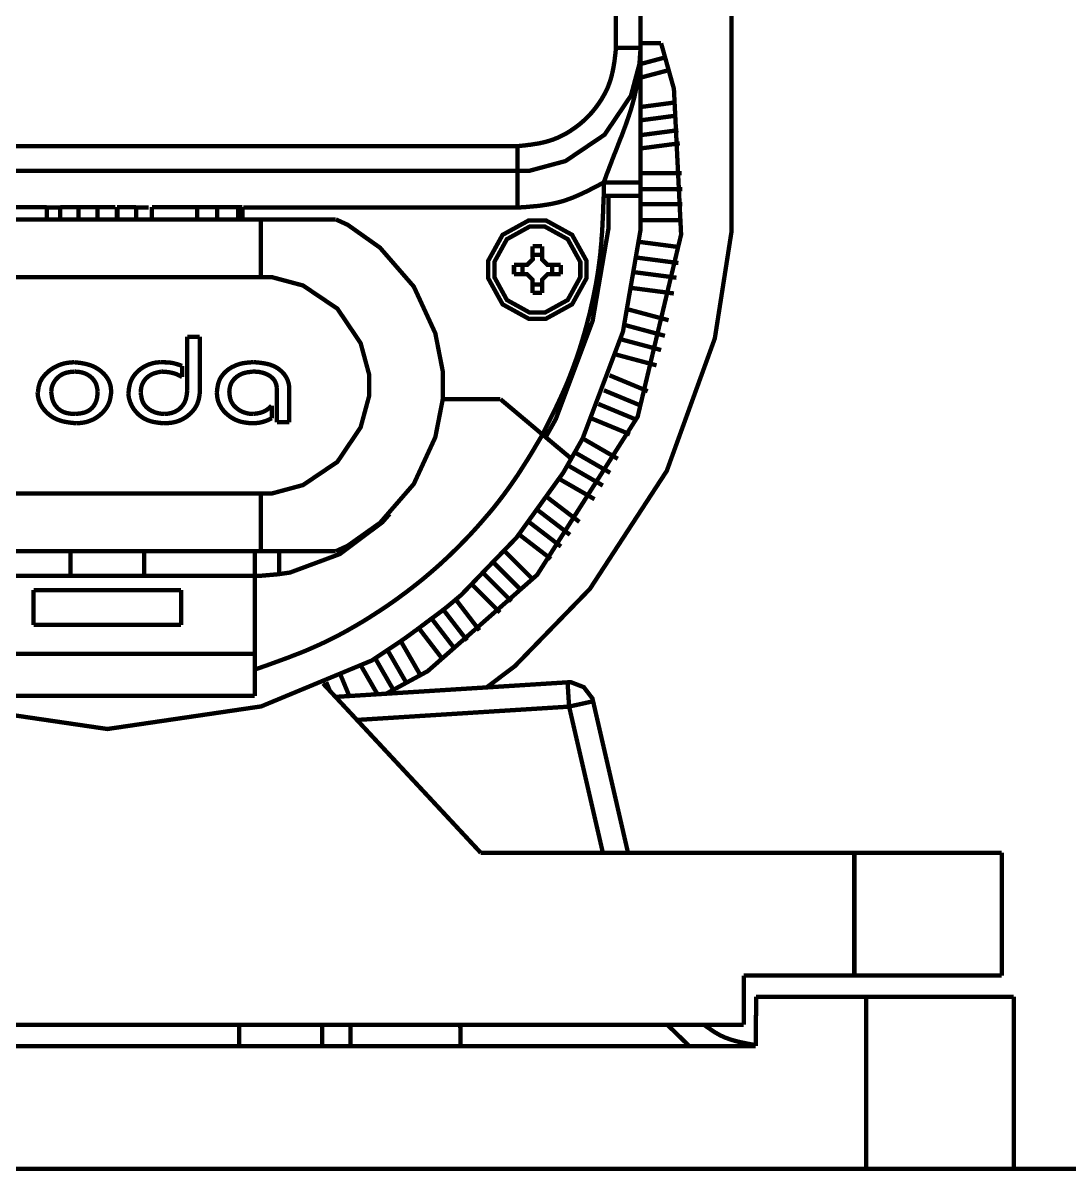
# Model space of a CAD drawing. Extents: x 0.54 to 10.46, y 0.74 to 7.76.
# Drawn here: x 8.368 to 9.038, y 3.861 to 4.597 of the extents above; entities that cross this region are included whole.
import ezdxf

# ---------------------------------------------------------------- set-up
doc = ezdxf.new("R2010")
doc.units = 0
doc.layers.get('0').update_dxf_attribs({"linetype": 'CONTINUOUS'})

msp = doc.modelspace()

# ---------------------------------------------------------------- linework, layer by layer
at = {"color": 0, "const_width": 0.00278}
for points in [[(8.7475, 4.58078), (8.7475, 4.88351)], [(8.76324, 4.88351), (8.76324, 4.58078)], [(8.82146, 4.68294), (8.82146, 4.48551)], [(8.60026, 4.1671), (8.6269, 4.18158), (8.69706, 4.24333), (8.76139, 4.34457), (8.78922, 4.46126), (8.78461, 4.55458), (8.77642, 4.58376)], [(8.68451, 4.50211), (8.69217, 4.50211), (8.71517, 4.50831), (8.74018, 4.52518), (8.75706, 4.55018), (8.76324, 4.57314), (8.76324, 4.58078)], [(8.7475, 4.58078), (8.74735, 4.57926), (8.74718, 4.57769), (8.74701, 4.57617), (8.74681, 4.5746), (8.74664, 4.57308), (8.74642, 4.57156), (8.74615, 4.56999), (8.74593, 4.56847), (8.74561, 4.56694), (8.74533, 4.56549), (8.74496, 4.56396), (8.74462, 4.5625), (8.74376, 4.55957), (8.74268, 4.55664), (8.74214, 4.55524), (8.74149, 4.55382), (8.74083, 4.55246), (8.73856, 4.54839), (8.73774, 4.5471), (8.73687, 4.54579), (8.736, 4.54454), (8.73415, 4.54204), (8.73221, 4.53965), (8.73014, 4.53738), (8.72797, 4.53521), (8.72569, 4.53315), (8.72331, 4.53119), (8.72081, 4.52935), (8.71951, 4.52849), (8.71826, 4.52761), (8.71696, 4.52681), (8.7156, 4.52599), (8.71289, 4.52458), (8.71149, 4.52387), (8.71013, 4.52322), (8.70865, 4.52268), (8.70725, 4.52208), (8.70578, 4.5216), (8.70285, 4.52072), (8.70139, 4.52035), (8.69987, 4.52001), (8.6984, 4.51969), (8.69683, 4.51942), (8.69532, 4.51921), (8.69379, 4.51893), (8.69228, 4.51872), (8.69069, 4.51856), (8.68918, 4.51833), (8.68761, 4.51818), (8.68457, 4.51785)], [(8.76324, 4.58078), (8.76313, 4.57894), (8.76297, 4.5771), (8.76275, 4.5734), (8.7621, 4.56603), (8.76187, 4.56418), (8.76167, 4.56239), (8.76144, 4.56054), (8.76118, 4.55871), (8.76085, 4.55692), (8.76053, 4.55507), (8.75976, 4.55149), (8.75939, 4.54964), (8.75792, 4.54428), (8.75743, 4.54254), (8.75689, 4.54075), (8.75629, 4.53896), (8.75575, 4.53722), (8.7551, 4.53543), (8.7545, 4.53369), (8.7539, 4.5319), (8.75261, 4.52843), (8.75196, 4.52664), (8.75131, 4.5249), (8.74989, 4.52143), (8.74924, 4.51969), (8.74854, 4.5179), (8.74789, 4.51617), (8.74718, 4.51438), (8.74647, 4.51264), (8.74507, 4.50906), (8.74442, 4.50726), (8.74371, 4.50549), (8.74306, 4.50369), (8.74235, 4.50185), (8.74164, 4.50006), (8.741, 4.49821), (8.74035, 4.49642), (8.73964, 4.49457)], [(8.76324, 4.58078), (8.7475, 4.58078)], [(8.77642, 4.58376), (8.76324, 4.58376)], [(8.76324, 4.58078), (8.76324, 4.49457)], [(8.77886, 4.57465), (8.76324, 4.57047)], [(8.76324, 4.56174), (8.78082, 4.5664)], [(8.78494, 4.54579), (8.76324, 4.54292)], [(8.76324, 4.5344), (8.78624, 4.53743)], [(8.78749, 4.5281), (8.76324, 4.5249)], [(8.15886, 4.51785), (8.68457, 4.51785)], [(8.68451, 4.51785), (8.68451, 4.50211)], [(8.76324, 4.51639), (8.78836, 4.51969)], [(8.15886, 4.50211), (8.68457, 4.50211)], [(8.68451, 4.47851), (8.68451, 4.50211)], [(8.78965, 4.50049), (8.76324, 4.50049)], [(8.68451, 4.47851), (8.68636, 4.47863), (8.68821, 4.47879), (8.69006, 4.47889), (8.69185, 4.47906), (8.69368, 4.47922), (8.69547, 4.47939), (8.69732, 4.47954), (8.69911, 4.47976), (8.70449, 4.48058), (8.70622, 4.4809), (8.70801, 4.48128), (8.70975, 4.48167), (8.71149, 4.4821), (8.71322, 4.48258), (8.71496, 4.48313), (8.71832, 4.48432), (8.72, 4.48497), (8.72168, 4.48568), (8.72331, 4.48639), (8.72499, 4.48714), (8.72825, 4.48867), (8.72993, 4.48947), (8.73156, 4.49035), (8.73312, 4.49115), (8.73475, 4.49203), (8.73639, 4.49283), (8.73801, 4.49376), (8.73964, 4.49457)], [(8.73964, 4.486), (8.73964, 4.49463)], [(8.73964, 4.49457), (8.76324, 4.49457)], [(8.76324, 4.49457), (8.76324, 4.486)], [(8.66465, 4.17117), (8.68278, 4.18485), (8.73079, 4.23426), (8.78006, 4.3099), (8.81082, 4.39475), (8.82146, 4.46283), (8.82146, 4.48551)], [(8.73964, 4.486), (8.73947, 4.48269), (8.73926, 4.47607), (8.7391, 4.47271), (8.73861, 4.46278), (8.73833, 4.45947), (8.73813, 4.45617), (8.73779, 4.45285), (8.73753, 4.44954), (8.73714, 4.44624), (8.73671, 4.44299), (8.73628, 4.43967), (8.73579, 4.43636), (8.73469, 4.42985), (8.7334, 4.42333), (8.73275, 4.42003), (8.73199, 4.41683), (8.73128, 4.41357), (8.73053, 4.41032), (8.72965, 4.40712), (8.72885, 4.40386), (8.72797, 4.40067), (8.72706, 4.39746), (8.72613, 4.39432), (8.72515, 4.39111), (8.72418, 4.38797), (8.72314, 4.38476), (8.72206, 4.38162), (8.72092, 4.37853), (8.71978, 4.37538), (8.71739, 4.36919), (8.71615, 4.36615), (8.71485, 4.36312), (8.71349, 4.36003), (8.71213, 4.35704), (8.71072, 4.354), (8.70931, 4.35101), (8.70344, 4.33908), (8.70193, 4.3361), (8.70047, 4.33311)], [(8.70247, 4.33143), (8.70904, 4.34321), (8.73253, 4.40587), (8.74278, 4.4656), (8.74278, 4.48551)], [(8.71886, 4.31771), (8.72613, 4.33057), (8.75196, 4.39903), (8.76324, 4.46431), (8.76324, 4.486)], [(8.76324, 4.486), (8.73964, 4.486)], [(8.76324, 4.49024), (8.78999, 4.49024)], [(8.38292, 4.47879), (8.33513, 4.47879)], [(8.38292, 4.47879), (8.38292, 4.47092)], [(8.3915, 4.47879), (8.3915, 4.47092)], [(8.40326, 4.47879), (8.3915, 4.47879)], [(8.40326, 4.47879), (8.40326, 4.47092)], [(8.41542, 4.47879), (8.40326, 4.47879)], [(8.41542, 4.47879), (8.41542, 4.47092)], [(8.42676, 4.47879), (8.41542, 4.47879)], [(8.42785, 4.47879), (8.42785, 4.47092)], [(8.42828, 4.47879), (8.42785, 4.47879)], [(8.42828, 4.47879), (8.42828, 4.47092)], [(8.44006, 4.47879), (8.42828, 4.47879)], [(8.44006, 4.47879), (8.44006, 4.47092)], [(8.45025, 4.47092), (8.45025, 4.47879)], [(8.47928, 4.47879), (8.45025, 4.47879)], [(8.47928, 4.47879), (8.47928, 4.47092)], [(8.49214, 4.47879), (8.47928, 4.47879)], [(8.49214, 4.47879), (8.49214, 4.47092)], [(8.50549, 4.47879), (8.49219, 4.47879)], [(8.50549, 4.47879), (8.50549, 4.47092)], [(8.50819, 4.47879), (8.50549, 4.47879)], [(8.50819, 4.47879), (8.50819, 4.47092)], [(8.78999, 4.48079), (8.76318, 4.48079)], [(8.32329, 4.47092), (8.52007, 4.47092)], [(8.52007, 4.47092), (8.52007, 4.43403)], [(8.56803, 4.47092), (8.52007, 4.47092)], [(8.63667, 4.36469), (8.63667, 4.37304), (8.63178, 4.398), (8.618, 4.4279), (8.59636, 4.45281), (8.57563, 4.4675), (8.56808, 4.47092)], [(8.76286, 4.47054), (8.78971, 4.47054)], [(8.78851, 4.45313), (8.76199, 4.4566)], [(8.69412, 4.45378), (8.70014, 4.45378)], [(8.69412, 4.4465), (8.69412, 4.45378)], [(8.69412, 4.44829), (8.70014, 4.44829)], [(8.70014, 4.45378), (8.70014, 4.4465)], [(8.68218, 4.44179), (8.6894, 4.44179)], [(8.68218, 4.43582), (8.68218, 4.44179)], [(8.68767, 4.43582), (8.68767, 4.44179)], [(8.68946, 4.44179), (8.6906, 4.44179), (8.69417, 4.44536), (8.69417, 4.4465)], [(8.70014, 4.4465), (8.70014, 4.44536), (8.70367, 4.44179), (8.70486, 4.44179)], [(8.70486, 4.44179), (8.71208, 4.44179)], [(8.70665, 4.44179), (8.70665, 4.43582)], [(8.71208, 4.44179), (8.71208, 4.43582)], [(8.7609, 4.44646), (8.78749, 4.44299)], [(8.32329, 4.43403), (8.52007, 4.43403)], [(8.52007, 4.29531), (8.52681, 4.29531), (8.54704, 4.30078), (8.56907, 4.31565), (8.58393, 4.33772), (8.58942, 4.35796), (8.58942, 4.36469), (8.58942, 4.37147), (8.58393, 4.39171), (8.56907, 4.41374), (8.54704, 4.4286), (8.52681, 4.43403), (8.52007, 4.43403)], [(8.68946, 4.43582), (8.68218, 4.43582)], [(8.69412, 4.4311), (8.69412, 4.43229), (8.69054, 4.43582), (8.6894, 4.43582)], [(8.70486, 4.43582), (8.70367, 4.43582), (8.70014, 4.43229), (8.70014, 4.4311)], [(8.71208, 4.43582), (8.70486, 4.43582)], [(8.78624, 4.4336), (8.75971, 4.43707)], [(8.69412, 4.42389), (8.69412, 4.4311)], [(8.70014, 4.42931), (8.69412, 4.42931)], [(8.70014, 4.4311), (8.70014, 4.42389)], [(8.75808, 4.42697), (8.78461, 4.4235)], [(8.70014, 4.42389), (8.69412, 4.42389)], [(8.78119, 4.40636), (8.75543, 4.41325)], [(8.75304, 4.40332), (8.77886, 4.39638)], [(8.47288, 4.39578), (8.48085, 4.39578)], [(8.47288, 4.36165), (8.47288, 4.39578)], [(8.48085, 4.39578), (8.48085, 4.35921)], [(8.77642, 4.38726), (8.75065, 4.39415)], [(8.74772, 4.38433), (8.77349, 4.37744)], [(8.37722, 4.3604), (8.37733, 4.361), (8.37739, 4.3616), (8.3775, 4.36219), (8.37756, 4.36279), (8.37765, 4.36333), (8.37776, 4.36393), (8.37793, 4.36453), (8.3781, 4.36507), (8.37825, 4.36567), (8.37842, 4.36621), (8.37885, 4.36729), (8.37918, 4.36778), (8.37944, 4.36833), (8.37978, 4.36882), (8.38004, 4.36931), (8.38081, 4.37028), (8.38112, 4.37071), (8.38157, 4.37121), (8.38194, 4.37164), (8.38276, 4.37244), (8.38325, 4.37289), (8.38456, 4.37403), (8.38504, 4.3744), (8.38747, 4.37603), (8.38911, 4.37685), (8.3896, 4.37711), (8.39014, 4.37733), (8.39068, 4.37761), (8.39128, 4.37782), (8.39182, 4.37799), (8.39236, 4.37819), (8.39296, 4.37836), (8.3935, 4.37853), (8.3941, 4.37869), (8.39464, 4.37879), (8.39583, 4.37901), (8.39638, 4.37912), (8.39876, 4.37935), (8.39931, 4.37939), (8.4005, 4.3795)], [(8.4005, 4.3795), (8.4011, 4.37939), (8.40175, 4.37935), (8.40235, 4.37929), (8.40294, 4.37918), (8.40354, 4.37912), (8.40414, 4.37901), (8.40474, 4.37896), (8.40771, 4.37842), (8.4089, 4.3781), (8.40944, 4.37793), (8.41004, 4.37776), (8.4106, 4.37761), (8.41118, 4.37739), (8.41228, 4.37696), (8.41282, 4.37668), (8.41336, 4.37646), (8.4139, 4.37614), (8.41444, 4.37587), (8.41499, 4.37554), (8.41547, 4.37528), (8.41596, 4.37489), (8.4165, 4.37457), (8.41749, 4.37381), (8.41835, 4.37304), (8.41883, 4.37261), (8.41971, 4.37175), (8.42046, 4.37088), (8.42122, 4.3699), (8.42156, 4.36942), (8.42188, 4.36887), (8.42219, 4.36838), (8.42275, 4.36729), (8.42296, 4.36669), (8.42318, 4.36615), (8.42339, 4.36556), (8.42356, 4.36501), (8.42372, 4.36442), (8.42393, 4.36322), (8.42415, 4.36083), (8.42415, 4.36025)], [(8.43517, 4.35915), (8.43528, 4.36035), (8.43539, 4.36089), (8.43544, 4.36149), (8.43554, 4.36257), (8.43565, 4.36317), (8.43588, 4.36426), (8.43599, 4.36486), (8.43608, 4.3654), (8.43625, 4.36594), (8.43647, 4.36649), (8.43664, 4.36697), (8.43707, 4.36806), (8.43787, 4.36951), (8.43821, 4.37001), (8.43847, 4.3705), (8.43886, 4.37099), (8.43918, 4.37142), (8.43956, 4.3719), (8.43994, 4.37229), (8.44069, 4.37315), (8.44157, 4.37392), (8.44194, 4.37429), (8.44243, 4.37468), (8.44288, 4.375), (8.44336, 4.37538), (8.44379, 4.37565), (8.44476, 4.37631), (8.44575, 4.37685), (8.44629, 4.37711), (8.44678, 4.37739), (8.44726, 4.37761), (8.44889, 4.37825), (8.45107, 4.3789), (8.45167, 4.37901), (8.45275, 4.37924), (8.45335, 4.37929), (8.45443, 4.37939), (8.45503, 4.37944), (8.45557, 4.3795)], [(8.45557, 4.3795), (8.45594, 4.3795), (8.45628, 4.37944), (8.45806, 4.37944), (8.45844, 4.37939), (8.45915, 4.37939), (8.45953, 4.37935), (8.46024, 4.37935), (8.46056, 4.37929), (8.46094, 4.37929), (8.46126, 4.37924), (8.46164, 4.37918), (8.46203, 4.37918), (8.46235, 4.37912), (8.46272, 4.37907), (8.46306, 4.37901), (8.46343, 4.37896), (8.46376, 4.3789), (8.46408, 4.37879), (8.46446, 4.37875), (8.46479, 4.37864), (8.46517, 4.37853), (8.4655, 4.37847), (8.46582, 4.37836), (8.46619, 4.37825), (8.46685, 4.37804), (8.46724, 4.37793), (8.46821, 4.37761), (8.46858, 4.3775), (8.46892, 4.37733), (8.46924, 4.37722), (8.46962, 4.37711)], [(8.46957, 4.37711), (8.46957, 4.37007)], [(8.49186, 4.36019), (8.49192, 4.36083), (8.49203, 4.36143), (8.49208, 4.36203), (8.49214, 4.36268), (8.49257, 4.36507), (8.49289, 4.36626), (8.49306, 4.36681), (8.49328, 4.3674), (8.49349, 4.36794), (8.49376, 4.36854), (8.49403, 4.36908), (8.49436, 4.36957), (8.49468, 4.37011), (8.49501, 4.37061), (8.49576, 4.37158), (8.49621, 4.37207), (8.49658, 4.37256), (8.49701, 4.37294), (8.49744, 4.37337), (8.49794, 4.37381), (8.49838, 4.37418), (8.49935, 4.37494), (8.49983, 4.37528), (8.50037, 4.3756), (8.50087, 4.37592), (8.50142, 4.37625), (8.50196, 4.37651), (8.50256, 4.37679), (8.50364, 4.37733), (8.50424, 4.37756), (8.50478, 4.37776), (8.50538, 4.37799), (8.50592, 4.37815), (8.50651, 4.37836), (8.50711, 4.37847), (8.50831, 4.37879), (8.5089, 4.3789), (8.5095, 4.37896), (8.5101, 4.37907), (8.51129, 4.37918), (8.51193, 4.37924), (8.51372, 4.37939), (8.51437, 4.37944), (8.51497, 4.37944), (8.51557, 4.3795)], [(8.51557, 4.3795), (8.51676, 4.37939), (8.51785, 4.37929), (8.51904, 4.37918), (8.51958, 4.37912), (8.52012, 4.37901), (8.52072, 4.37896), (8.52126, 4.3789), (8.52186, 4.37879), (8.52349, 4.37847), (8.52408, 4.37836), (8.52463, 4.37819), (8.52518, 4.3781), (8.52626, 4.37776), (8.52675, 4.37756), (8.52729, 4.37733), (8.52783, 4.37717), (8.52832, 4.3769), (8.52881, 4.37668), (8.52935, 4.37642), (8.53033, 4.37587), (8.53131, 4.37522), (8.53174, 4.37489), (8.53217, 4.37451), (8.53261, 4.37418), (8.53347, 4.37343), (8.53424, 4.37256), (8.53461, 4.37218), (8.535, 4.37175), (8.53532, 4.37125), (8.53564, 4.37082), (8.53597, 4.37033), (8.53651, 4.36936), (8.53678, 4.36882), (8.537, 4.36833), (8.53743, 4.36724), (8.53776, 4.36615), (8.53797, 4.36507), (8.53808, 4.36447), (8.53814, 4.36393), (8.53819, 4.36333), (8.53825, 4.36279), (8.53825, 4.36225)], [(8.40067, 4.37349), (8.40028, 4.37343), (8.39985, 4.37337), (8.39947, 4.37337), (8.39833, 4.37321), (8.39794, 4.37321), (8.39751, 4.37315), (8.39714, 4.3731), (8.39675, 4.37299), (8.39638, 4.37294), (8.396, 4.37283), (8.39561, 4.37278), (8.39524, 4.37267), (8.39492, 4.37256), (8.39453, 4.37244), (8.39378, 4.37213), (8.39344, 4.37201), (8.39307, 4.37181), (8.39274, 4.37164), (8.39236, 4.37147), (8.39106, 4.37061), (8.39074, 4.37033), (8.39046, 4.37011), (8.39014, 4.36985), (8.38906, 4.36876), (8.38878, 4.36843), (8.38857, 4.36817), (8.38829, 4.36783), (8.38743, 4.36654), (8.38726, 4.36621), (8.38704, 4.36583), (8.38687, 4.3655), (8.38672, 4.36513), (8.38661, 4.36475), (8.38644, 4.36442), (8.38601, 4.3629), (8.3859, 4.36214), (8.38585, 4.36171), (8.38585, 4.36133), (8.38574, 4.36057)], [(8.41547, 4.36089), (8.41525, 4.36242), (8.41515, 4.36279), (8.41504, 4.36356), (8.41471, 4.36469), (8.41461, 4.36501), (8.4145, 4.3654), (8.41433, 4.36578), (8.41417, 4.3661), (8.41401, 4.36649), (8.41385, 4.36681), (8.41319, 4.36778), (8.41292, 4.36806), (8.41271, 4.36838), (8.41243, 4.36865), (8.41222, 4.36897), (8.41168, 4.36951), (8.41135, 4.36974), (8.41108, 4.37001), (8.41075, 4.37028), (8.41049, 4.3705), (8.40918, 4.37136), (8.40886, 4.37153), (8.40847, 4.37175), (8.40782, 4.37207), (8.40744, 4.37224), (8.40707, 4.37235), (8.40674, 4.3725), (8.40597, 4.37272), (8.40565, 4.37283), (8.40528, 4.37294), (8.40489, 4.37299), (8.40451, 4.3731), (8.403, 4.37332), (8.40256, 4.37332), (8.40224, 4.37337), (8.40181, 4.37337), (8.40142, 4.37343), (8.40104, 4.37343), (8.40067, 4.37349)], [(8.45632, 4.37349), (8.45594, 4.37337), (8.45557, 4.37332), (8.45524, 4.37321), (8.45449, 4.3731), (8.45415, 4.37299), (8.45378, 4.37294), (8.4534, 4.37283), (8.45307, 4.37272), (8.45269, 4.37267), (8.45236, 4.37256), (8.45199, 4.37244), (8.45167, 4.37235), (8.45133, 4.37218), (8.45096, 4.37207), (8.44933, 4.37125), (8.449, 4.37104), (8.44868, 4.37088), (8.4484, 4.37067), (8.44808, 4.37044), (8.44781, 4.37022), (8.44749, 4.37001), (8.44726, 4.36974), (8.44694, 4.36947), (8.44618, 4.36871), (8.44596, 4.36843), (8.44569, 4.36811), (8.44547, 4.36783), (8.44526, 4.36751), (8.44504, 4.36724), (8.44488, 4.36692), (8.44467, 4.3666), (8.44401, 4.36529), (8.4439, 4.3649), (8.44368, 4.36426), (8.44347, 4.3635), (8.44342, 4.36317), (8.44331, 4.36242), (8.44325, 4.36208), (8.44325, 4.36171), (8.44319, 4.36133), (8.44319, 4.36057), (8.44314, 4.36025)], [(8.46957, 4.37011), (8.46929, 4.37022), (8.46832, 4.37071), (8.46804, 4.37088), (8.46772, 4.37099), (8.46707, 4.37131), (8.46679, 4.37142), (8.46647, 4.37158), (8.46615, 4.37169), (8.46582, 4.37185), (8.46386, 4.3725), (8.46354, 4.37256), (8.46317, 4.37267), (8.46251, 4.37278), (8.46218, 4.37289), (8.46181, 4.37294), (8.46115, 4.37304), (8.46078, 4.3731), (8.46044, 4.37315), (8.46013, 4.37315), (8.45975, 4.37321), (8.45942, 4.37326), (8.4591, 4.37326), (8.45876, 4.37332), (8.45839, 4.37332), (8.45806, 4.37337), (8.45736, 4.37337), (8.45703, 4.37343), (8.45632, 4.37343)], [(8.51503, 4.37349), (8.5146, 4.37343), (8.51421, 4.37337), (8.51378, 4.37332), (8.5134, 4.37326), (8.51297, 4.37321), (8.51183, 4.37304), (8.51139, 4.37299), (8.51101, 4.37294), (8.51064, 4.37283), (8.51019, 4.37272), (8.50982, 4.37267), (8.50868, 4.37235), (8.50831, 4.37218), (8.50792, 4.37207), (8.5076, 4.3719), (8.50722, 4.37175), (8.50683, 4.37153), (8.50651, 4.37136), (8.50612, 4.37121), (8.50549, 4.37076), (8.5051, 4.3705), (8.50483, 4.37028), (8.50444, 4.37007), (8.50418, 4.36979), (8.50385, 4.36951), (8.50358, 4.36925), (8.50325, 4.36897), (8.50299, 4.36865), (8.50271, 4.36838), (8.5025, 4.36806), (8.50196, 4.3674), (8.50151, 4.36675), (8.50136, 4.36643), (8.50114, 4.36604), (8.50097, 4.36567), (8.50082, 4.36535), (8.50049, 4.36458), (8.50028, 4.36382), (8.50022, 4.36339), (8.50011, 4.36301), (8.50006, 4.36263), (8.5, 4.36219), (8.49989, 4.36143), (8.49989, 4.361), (8.49983, 4.36062), (8.49983, 4.36025)], [(8.53028, 4.36317), (8.53022, 4.36356), (8.53011, 4.36388), (8.53, 4.36464), (8.52979, 4.36529), (8.52974, 4.36567), (8.52957, 4.366), (8.52946, 4.36632), (8.52935, 4.36669), (8.52919, 4.36697), (8.52903, 4.36729), (8.52881, 4.36762), (8.52865, 4.36794), (8.52821, 4.36849), (8.52767, 4.36903), (8.52746, 4.36931), (8.52718, 4.36957), (8.52664, 4.37001), (8.52632, 4.37028), (8.52604, 4.3705), (8.52576, 4.37067), (8.52544, 4.37088), (8.52513, 4.37104), (8.52479, 4.37125), (8.52453, 4.37142), (8.52419, 4.37158), (8.52382, 4.37175), (8.52354, 4.3719), (8.52317, 4.37201), (8.52285, 4.37218), (8.52251, 4.37229), (8.52214, 4.3724), (8.52181, 4.37256), (8.52149, 4.37261), (8.52111, 4.37272), (8.52078, 4.37283), (8.5204, 4.37289), (8.52007, 4.37299), (8.51969, 4.37304), (8.51938, 4.3731), (8.51899, 4.37321), (8.51861, 4.37321), (8.51828, 4.37326), (8.51753, 4.37337), (8.51682, 4.37337), (8.51644, 4.37343), (8.51503, 4.37343)], [(8.76785, 4.36089), (8.74333, 4.3711)], [(8.37706, 4.36008), (8.37706, 4.36008), (8.37711, 4.36014), (8.37711, 4.36014), (8.37711, 4.36014), (8.37717, 4.36019), (8.37717, 4.36019), (8.37717, 4.36019), (8.37722, 4.36029), (8.37722, 4.36029), (8.37722, 4.36029), (8.37722, 4.36035), (8.37722, 4.36035)], [(8.40218, 4.34033), (8.40022, 4.3405), (8.39963, 4.3406), (8.39833, 4.34071), (8.39774, 4.34082), (8.39708, 4.34088), (8.39649, 4.34099), (8.39583, 4.3411), (8.39524, 4.34119), (8.39458, 4.34131), (8.39399, 4.34142), (8.39333, 4.34158), (8.39274, 4.34169), (8.39214, 4.3419), (8.39154, 4.34207), (8.38976, 4.34272), (8.38921, 4.34293), (8.38861, 4.34321), (8.38807, 4.34347), (8.38753, 4.34381), (8.38693, 4.34413), (8.38639, 4.34446), (8.3859, 4.34478), (8.38536, 4.34517), (8.3839, 4.34631), (8.38292, 4.34717), (8.38249, 4.3476), (8.38206, 4.3481), (8.38162, 4.34853), (8.38118, 4.34901), (8.38081, 4.34956), (8.38004, 4.35053), (8.37939, 4.35161), (8.37913, 4.35215), (8.37879, 4.35275), (8.37853, 4.35331), (8.37787, 4.35508), (8.37771, 4.35574), (8.37739, 4.35693), (8.37728, 4.35758), (8.37717, 4.35818), (8.37711, 4.35883), (8.37706, 4.35943), (8.37706, 4.36008)], [(8.38574, 4.36057), (8.38585, 4.35969), (8.3859, 4.35932), (8.38607, 4.35801), (8.38613, 4.35764), (8.38618, 4.35721), (8.38629, 4.35682), (8.38633, 4.35639), (8.38644, 4.35601), (8.38656, 4.35558), (8.38667, 4.35519), (8.38683, 4.35476), (8.38747, 4.35325), (8.38792, 4.35249), (8.38818, 4.35215), (8.3884, 4.35178), (8.38861, 4.35146), (8.38894, 4.35113), (8.38917, 4.35081), (8.39035, 4.34961), (8.39068, 4.34933), (8.39106, 4.34907), (8.39139, 4.34879), (8.39176, 4.34858), (8.39208, 4.34836), (8.39247, 4.34814), (8.39285, 4.34799), (8.39324, 4.34776), (8.39399, 4.34744), (8.39438, 4.34733), (8.39481, 4.34717), (8.39518, 4.34706), (8.39561, 4.34694), (8.396, 4.34685), (8.39643, 4.34679), (8.39686, 4.34668), (8.39725, 4.34663), (8.39854, 4.34646), (8.39893, 4.34646), (8.39936, 4.3464), (8.40018, 4.3464), (8.40061, 4.34636), (8.40104, 4.34636)], [(8.40104, 4.34636), (8.40147, 4.3464), (8.40186, 4.3464), (8.40272, 4.34651), (8.4031, 4.34651), (8.40397, 4.34663), (8.40435, 4.34668), (8.40522, 4.34679), (8.40597, 4.347), (8.40642, 4.34706), (8.40679, 4.34717), (8.40717, 4.34733), (8.40761, 4.34744), (8.40875, 4.34793), (8.40912, 4.34814), (8.4095, 4.34831), (8.40983, 4.34853), (8.41021, 4.34879), (8.41054, 4.34901), (8.41151, 4.34983), (8.41211, 4.35042), (8.41233, 4.35075), (8.41265, 4.35107), (8.41308, 4.35172), (8.41336, 4.35206), (8.41351, 4.35243), (8.41396, 4.35319), (8.41461, 4.35471), (8.41471, 4.35514), (8.41493, 4.3559), (8.41504, 4.35633), (8.4151, 4.35672), (8.41515, 4.35715), (8.41521, 4.35753), (8.41531, 4.3584), (8.41531, 4.35878), (8.41536, 4.35921), (8.41536, 4.35965), (8.41542, 4.36003), (8.41542, 4.36046), (8.41547, 4.36089)], [(8.42415, 4.36019), (8.4241, 4.35965), (8.42399, 4.35906), (8.42393, 4.35846), (8.42383, 4.35792), (8.42378, 4.35732), (8.42367, 4.35672), (8.4235, 4.35618), (8.42339, 4.35558), (8.42329, 4.35504), (8.42313, 4.35449), (8.4229, 4.35394), (8.42275, 4.3534), (8.42247, 4.35286), (8.42225, 4.35232), (8.42199, 4.35178), (8.42171, 4.35129), (8.42139, 4.35075), (8.42106, 4.35026), (8.42079, 4.34978), (8.42042, 4.34933), (8.42003, 4.34885), (8.41971, 4.34842), (8.41928, 4.34793), (8.41889, 4.3475), (8.41808, 4.34668), (8.41678, 4.34554), (8.41629, 4.34517), (8.41585, 4.34483), (8.41536, 4.34446), (8.41439, 4.34381), (8.4139, 4.34353), (8.41336, 4.34321), (8.41287, 4.34293), (8.41233, 4.34267), (8.40961, 4.34158), (8.40907, 4.34142), (8.40847, 4.34125), (8.40793, 4.3411), (8.40733, 4.34099), (8.40679, 4.34088), (8.40619, 4.34076), (8.40565, 4.34071), (8.40506, 4.3406), (8.40446, 4.34056), (8.40392, 4.3405), (8.40213, 4.34033)], [(8.44314, 4.36025), (8.44314, 4.35954), (8.44314, 4.35954), (8.44314, 4.35943), (8.44314, 4.35943), (8.44314, 4.35926), (8.44314, 4.35926), (8.44319, 4.35921), (8.44319, 4.35921), (8.44319, 4.3591), (8.44319, 4.3591), (8.44319, 4.35906), (8.44319, 4.35906), (8.44319, 4.35894), (8.44319, 4.35894), (8.44319, 4.35883), (8.44319, 4.35883), (8.44319, 4.35878), (8.44319, 4.35878), (8.44325, 4.35867), (8.44325, 4.35867), (8.44325, 4.35867), (8.44325, 4.35861), (8.44325, 4.35861), (8.44325, 4.35851)], [(8.47288, 4.36165), (8.47276, 4.36079), (8.47276, 4.36035), (8.47271, 4.35992), (8.47265, 4.35954), (8.47254, 4.35867), (8.4725, 4.35829), (8.47244, 4.35786), (8.47222, 4.35699), (8.47217, 4.35661), (8.47206, 4.35618), (8.47185, 4.35542), (8.47168, 4.35499), (8.47119, 4.35385), (8.47097, 4.35346), (8.47081, 4.35308), (8.47054, 4.35271), (8.47032, 4.35238), (8.47011, 4.352), (8.46903, 4.35069), (8.46843, 4.3501), (8.4681, 4.34983), (8.46778, 4.3495), (8.46744, 4.34924), (8.46713, 4.34901), (8.46674, 4.34874), (8.46636, 4.34853), (8.46604, 4.34831), (8.46565, 4.3481), (8.46528, 4.34793), (8.4649, 4.34771), (8.46446, 4.34754), (8.46408, 4.34739), (8.46371, 4.34728), (8.46332, 4.34711), (8.46289, 4.347), (8.46251, 4.3469), (8.46208, 4.34679), (8.46164, 4.34674), (8.46121, 4.34663), (8.46083, 4.34657), (8.45996, 4.34646), (8.45953, 4.34646), (8.45915, 4.3464), (8.45871, 4.3464), (8.45828, 4.34636)], [(8.51421, 4.34033), (8.51183, 4.34056), (8.51129, 4.34065), (8.51069, 4.34071), (8.5101, 4.34082), (8.5095, 4.34088), (8.5089, 4.34099), (8.50836, 4.3411), (8.50776, 4.34125), (8.50722, 4.34136), (8.50662, 4.34153), (8.50608, 4.34169), (8.50549, 4.3419), (8.50385, 4.34256), (8.50331, 4.34283), (8.50282, 4.3431), (8.50228, 4.34337), (8.50179, 4.34369), (8.50125, 4.34397), (8.50028, 4.34462), (8.49929, 4.34538), (8.49886, 4.34571), (8.49838, 4.34614), (8.4975, 4.3469), (8.49707, 4.34733), (8.49669, 4.34776), (8.49625, 4.34819), (8.49593, 4.34868), (8.49556, 4.34912), (8.49517, 4.34961), (8.49485, 4.3501), (8.49451, 4.35064), (8.49425, 4.35113), (8.49393, 4.35167), (8.49365, 4.35215), (8.49338, 4.35271), (8.49294, 4.35379), (8.49274, 4.35439), (8.49257, 4.35493), (8.4924, 4.35553), (8.49229, 4.35612), (8.49219, 4.35667), (8.49197, 4.35786), (8.49197, 4.35846), (8.49192, 4.35906), (8.49192, 4.35965), (8.49186, 4.36019)], [(8.49983, 4.36025), (8.49994, 4.35938), (8.49994, 4.359), (8.5, 4.35856), (8.50006, 4.35818), (8.50011, 4.35775), (8.50017, 4.35736), (8.50028, 4.35693), (8.50032, 4.35656), (8.50054, 4.35579), (8.50071, 4.35536), (8.50082, 4.35499), (8.50114, 4.35422), (8.50131, 4.35389), (8.50151, 4.35351), (8.50174, 4.35319), (8.50196, 4.35281), (8.50217, 4.35249), (8.50244, 4.35215), (8.50265, 4.35183), (8.50299, 4.35151), (8.50319, 4.35124), (8.50379, 4.35064), (8.5051, 4.34956), (8.50543, 4.34933), (8.50575, 4.34907), (8.50608, 4.34885), (8.50646, 4.34864), (8.50678, 4.34847), (8.50717, 4.34825), (8.50754, 4.3481), (8.50786, 4.34787), (8.50862, 4.34754), (8.509, 4.34744), (8.50939, 4.34728), (8.50982, 4.34717), (8.51019, 4.34706), (8.51058, 4.3469), (8.51101, 4.34685), (8.51178, 4.34663), (8.51264, 4.34651), (8.51303, 4.34646), (8.51346, 4.34646), (8.51383, 4.3464), (8.51465, 4.3464), (8.51508, 4.34636)], [(8.53028, 4.34104), (8.53028, 4.36317)], [(8.53825, 4.36225), (8.53825, 4.34104)], [(8.56803, 4.2584), (8.57557, 4.26183), (8.59636, 4.27658), (8.618, 4.30149), (8.63178, 4.33143), (8.63667, 4.35639), (8.63667, 4.36469)], [(8.73975, 4.36149), (8.76421, 4.35135)], [(8.45779, 4.34033), (8.4566, 4.34044), (8.45606, 4.3405), (8.45546, 4.3406), (8.45486, 4.34065), (8.45432, 4.34071), (8.45372, 4.34082), (8.45313, 4.34088), (8.45258, 4.34099), (8.45199, 4.3411), (8.45144, 4.34119), (8.45085, 4.34131), (8.45031, 4.34147), (8.44976, 4.34158), (8.44868, 4.3419), (8.44814, 4.34212), (8.4476, 4.34229), (8.44706, 4.34256), (8.4465, 4.34278), (8.44596, 4.34304), (8.44547, 4.34326), (8.44499, 4.34358), (8.4445, 4.34386), (8.44353, 4.34451), (8.44303, 4.34489), (8.4426, 4.34521), (8.44217, 4.3456), (8.44168, 4.34597), (8.44086, 4.34679), (8.44011, 4.34765), (8.43967, 4.3481), (8.43935, 4.34853), (8.43896, 4.34901), (8.43864, 4.34944), (8.43832, 4.34993), (8.43804, 4.35042), (8.43772, 4.35092), (8.43744, 4.35146), (8.43718, 4.35194), (8.43696, 4.35249), (8.43668, 4.35303), (8.43625, 4.35411), (8.43576, 4.35574), (8.4356, 4.35633), (8.43549, 4.35688), (8.43539, 4.35747), (8.43533, 4.35801), (8.43522, 4.35861), (8.43517, 4.35915)], [(8.44325, 4.35851), (8.44331, 4.35813), (8.44342, 4.35775), (8.44353, 4.35699), (8.44362, 4.35661), (8.44368, 4.35622), (8.44379, 4.3559), (8.44401, 4.35514), (8.44412, 4.35482), (8.44422, 4.35444), (8.44439, 4.35406), (8.44488, 4.35308), (8.44553, 4.35211), (8.44575, 4.35183), (8.44601, 4.35151), (8.44624, 4.35124), (8.44706, 4.35042), (8.44738, 4.35015), (8.44764, 4.34993), (8.44797, 4.34972), (8.44824, 4.34944), (8.44922, 4.34879), (8.44949, 4.34864), (8.44987, 4.34842), (8.45053, 4.3481), (8.4509, 4.34793), (8.45156, 4.3476), (8.45193, 4.3475), (8.45226, 4.34733), (8.45378, 4.3469), (8.4541, 4.34685), (8.45449, 4.34674), (8.45676, 4.3464), (8.45751, 4.3464), (8.4579, 4.34636), (8.45828, 4.34636)], [(8.48085, 4.35921), (8.48074, 4.35861), (8.48068, 4.35801), (8.48058, 4.35747), (8.48036, 4.35628), (8.48025, 4.35574), (8.48008, 4.35514), (8.47976, 4.35406), (8.47954, 4.35346), (8.47939, 4.35292), (8.47911, 4.35238), (8.47885, 4.35189), (8.47857, 4.35135), (8.47831, 4.35086), (8.47797, 4.35032), (8.47732, 4.34933), (8.47694, 4.3489), (8.47657, 4.34842), (8.47581, 4.34754), (8.47537, 4.34711), (8.47499, 4.34668), (8.47413, 4.34592), (8.47364, 4.34554), (8.47319, 4.34517), (8.47271, 4.34478), (8.47228, 4.34446), (8.47131, 4.34381), (8.47076, 4.34353), (8.47021, 4.34321), (8.46972, 4.34293), (8.46918, 4.34267), (8.46864, 4.34244), (8.46815, 4.34218), (8.46756, 4.34196), (8.46701, 4.34174), (8.46593, 4.34142), (8.46533, 4.34125), (8.46479, 4.3411), (8.46419, 4.34099), (8.46365, 4.34088), (8.46246, 4.34065), (8.46192, 4.3406), (8.46013, 4.34044), (8.45953, 4.34044), (8.45899, 4.34039), (8.45839, 4.34039), (8.45779, 4.34033)], [(8.6735, 4.35574), (8.63629, 4.35574)], [(8.70047, 4.33311), (8.67356, 4.35574)], [(8.76064, 4.34261), (8.73617, 4.35275)], [(8.51508, 4.34636), (8.51574, 4.34646), (8.51606, 4.34646), (8.51671, 4.34657), (8.51708, 4.34663), (8.51742, 4.34663), (8.51839, 4.34679), (8.51872, 4.3469), (8.51938, 4.347), (8.51969, 4.34711), (8.52001, 4.34717), (8.52035, 4.34728), (8.52061, 4.34739), (8.52126, 4.3476), (8.5216, 4.34776), (8.52186, 4.34787), (8.52219, 4.34804), (8.52246, 4.34819), (8.52279, 4.34831), (8.52306, 4.34847), (8.52339, 4.34868), (8.52393, 4.34901), (8.52447, 4.34944), (8.52474, 4.34961), (8.52556, 4.35026), (8.52576, 4.35047), (8.52604, 4.35069), (8.52696, 4.35161)], [(8.52701, 4.35161), (8.52701, 4.34358)], [(8.52701, 4.34358), (8.52636, 4.34326), (8.5261, 4.34315), (8.52576, 4.34299), (8.5255, 4.34283), (8.52518, 4.34272), (8.5249, 4.34256), (8.52458, 4.34244), (8.52431, 4.34229), (8.52365, 4.34207), (8.52333, 4.3419), (8.52306, 4.34179), (8.52208, 4.34147), (8.52181, 4.34142), (8.52115, 4.34119), (8.52083, 4.34115), (8.52051, 4.34104), (8.52018, 4.34099), (8.51986, 4.34088), (8.51856, 4.34065), (8.51818, 4.3406), (8.5179, 4.34056), (8.51753, 4.34056), (8.51719, 4.3405), (8.51688, 4.3405), (8.51654, 4.34044), (8.51622, 4.34044), (8.5159, 4.34039), (8.51525, 4.34039), (8.51492, 4.34033), (8.51421, 4.34033)], [(8.53825, 4.34104), (8.53028, 4.34104)], [(8.73204, 4.34337), (8.75646, 4.33328)], [(8.71886, 4.31771), (8.71886, 4.31771), (8.71875, 4.31776), (8.71875, 4.31776), (8.71869, 4.31782), (8.71864, 4.31787), (8.71864, 4.31787), (8.71858, 4.31793), (8.71853, 4.31799), (8.71853, 4.31799), (8.71843, 4.31803), (8.71821, 4.31825), (8.7181, 4.31831), (8.71783, 4.31858), (8.71767, 4.31868), (8.71744, 4.31885), (8.71729, 4.31901), (8.71701, 4.31922), (8.71679, 4.31944), (8.71658, 4.31961), (8.71631, 4.31982), (8.71604, 4.3201), (8.71571, 4.32032), (8.71544, 4.32058), (8.71414, 4.32167), (8.71376, 4.32194), (8.71337, 4.32226), (8.71306, 4.3226), (8.71268, 4.32292), (8.71224, 4.32324), (8.71149, 4.32389), (8.71104, 4.32428), (8.71061, 4.3246), (8.70931, 4.32574), (8.70882, 4.32607), (8.70839, 4.3265), (8.7079, 4.32688), (8.70747, 4.32726), (8.70697, 4.32769), (8.70649, 4.32807), (8.706, 4.3285), (8.70551, 4.32889), (8.70454, 4.32975), (8.704, 4.33014), (8.70301, 4.331), (8.70247, 4.33143), (8.70199, 4.33187), (8.70144, 4.33231), (8.70096, 4.33274), (8.70047, 4.33311)], [(8.70047, 4.33311), (8.70096, 4.33268), (8.7015, 4.33225), (8.70199, 4.33187), (8.70247, 4.33143), (8.70301, 4.331), (8.7035, 4.33057), (8.70404, 4.33014), (8.70454, 4.32969), (8.70503, 4.32932), (8.70551, 4.32889), (8.706, 4.3285), (8.70697, 4.32764), (8.70747, 4.32726), (8.7079, 4.32688), (8.70839, 4.3265), (8.70882, 4.32611), (8.70931, 4.32568), (8.70975, 4.32531), (8.71018, 4.32497), (8.71061, 4.3246), (8.71104, 4.32428), (8.71149, 4.32389), (8.71186, 4.32357), (8.71229, 4.32324), (8.71268, 4.32286), (8.71306, 4.3226), (8.71382, 4.32194), (8.71446, 4.3214), (8.71479, 4.32107), (8.71511, 4.32086), (8.71544, 4.32058), (8.71571, 4.32032), (8.71599, 4.3201), (8.71631, 4.31988), (8.71653, 4.31967), (8.71679, 4.31944), (8.71701, 4.31922), (8.71729, 4.31907), (8.71744, 4.31885), (8.71767, 4.31868), (8.71783, 4.31858), (8.71799, 4.31842), (8.71815, 4.31831), (8.71826, 4.31814), (8.71843, 4.31808), (8.71858, 4.31793), (8.71858, 4.31793), (8.71869, 4.31782), (8.71869, 4.31782), (8.71869, 4.31782), (8.71881, 4.31776), (8.71881, 4.31776)], [(8.74869, 4.3176), (8.72592, 4.33078)], [(8.64046, 4.22374), (8.64833, 4.23036), (8.68386, 4.26719), (8.71376, 4.30875), (8.71886, 4.31771)], [(8.72114, 4.32172), (8.74382, 4.3086)], [(8.7391, 4.30046), (8.71647, 4.31353)], [(8.71115, 4.30474), (8.73378, 4.29172)], [(8.32329, 4.29531), (8.52007, 4.29531)], [(8.52007, 4.29531), (8.52007, 4.2584)], [(8.72407, 4.27718), (8.70344, 4.29297)], [(8.53185, 4.24376), (8.53868, 4.24474), (8.57069, 4.25662), (8.59799, 4.27707), (8.60254, 4.28228)], [(8.69754, 4.28461), (8.71804, 4.26893)], [(8.71229, 4.26139), (8.69185, 4.27707)], [(8.68549, 4.2691), (8.70583, 4.25347)], [(8.32329, 4.2584), (8.52007, 4.2584)], [(8.39806, 4.24268), (8.39806, 4.25846)], [(8.44532, 4.24268), (8.44532, 4.25846)], [(8.51611, 4.24268), (8.51611, 4.25846)], [(8.52007, 4.2584), (8.56803, 4.2584)], [(8.53185, 4.24376), (8.53185, 4.25846)], [(8.69433, 4.24035), (8.67626, 4.25836)], [(8.66938, 4.25082), (8.68728, 4.23292)], [(8.32726, 4.24268), (8.51611, 4.24268)], [(8.51611, 4.24268), (8.52001, 4.24268), (8.53054, 4.2436), (8.5319, 4.24376)], [(8.51611, 4.24268), (8.51611, 4.1926)], [(8.68061, 4.22624), (8.66276, 4.24408)], [(8.65539, 4.23699), (8.67318, 4.21918)], [(8.46892, 4.23346), (8.37446, 4.23346)], [(8.37446, 4.23346), (8.37446, 4.21121)], [(8.46892, 4.21121), (8.46892, 4.23351)], [(8.66004, 4.20768), (8.64486, 4.22749)], [(8.61214, 4.20247), (8.61268, 4.2029), (8.61387, 4.20378), (8.61447, 4.20415), (8.61501, 4.20458), (8.61681, 4.20589), (8.6174, 4.20628), (8.61794, 4.20676), (8.61854, 4.20719), (8.61914, 4.20757), (8.61974, 4.20801), (8.62033, 4.2085), (8.62213, 4.20979), (8.62272, 4.21029), (8.62332, 4.21072), (8.62397, 4.21121), (8.62517, 4.21208), (8.62636, 4.21306), (8.62701, 4.21349), (8.62761, 4.21392), (8.62819, 4.21442), (8.62885, 4.21485), (8.62944, 4.21533), (8.63004, 4.21576), (8.63069, 4.21619), (8.63129, 4.21669), (8.63368, 4.21843), (8.63428, 4.21892), (8.63547, 4.21978), (8.63601, 4.22021), (8.63661, 4.22071), (8.63715, 4.22114), (8.63775, 4.22157), (8.63937, 4.22287), (8.63997, 4.22331), (8.64051, 4.22374)], [(8.63699, 4.22086), (8.65213, 4.20122)], [(8.64458, 4.19547), (8.62956, 4.21506)], [(8.37446, 4.21121), (8.46892, 4.21121)], [(8.62136, 4.20893), (8.63629, 4.18946)], [(8.23128, 4.20247), (8.25211, 4.18847), (8.32314, 4.15901), (8.42171, 4.14453), (8.52024, 4.15901), (8.59125, 4.18847), (8.61214, 4.20247)], [(8.62181, 4.17974), (8.60965, 4.20085)], [(8.51611, 4.1926), (8.32726, 4.1926)], [(8.51611, 4.1926), (8.51611, 4.16575)], [(8.60488, 4.16965), (8.59289, 4.19049)], [(8.60101, 4.19532), (8.61307, 4.17437)], [(8.58393, 4.18549), (8.59472, 4.16678)], [(8.57667, 4.16564), (8.57118, 4.17893)], [(8.66086, 4.06526), (8.55985, 4.17367)], [(8.5619, 4.17458), (8.56424, 4.16889)], [(8.71653, 4.17443), (8.56782, 4.1651)], [(8.73286, 4.16222), (8.73242, 4.16411), (8.72689, 4.17133), (8.71843, 4.17458), (8.71653, 4.17443)], [(8.7175, 4.15886), (8.71739, 4.16015), (8.71658, 4.17312), (8.71653, 4.17443)], [(8.32726, 4.16575), (8.51611, 4.16575)], [(8.73286, 4.16222), (8.73156, 4.162), (8.71875, 4.15918), (8.7175, 4.15886)], [(8.73286, 4.16222), (8.75521, 4.06526)], [(8.66086, 4.06526), (8.90018, 4.06526)], [(8.90018, 3.9866), (8.90018, 4.06526)], [(8.90018, 4.06526), (8.99462, 4.06526)], [(8.99457, 4.06526), (8.99457, 3.9866)], [(8.82932, 3.9866), (8.90018, 3.9866)], [(8.82932, 3.95514), (8.82932, 3.9866)], [(8.99457, 3.9866), (8.90018, 3.9866)], [(8.83729, 3.97299), (8.83703, 3.94146)], [(8.90782, 3.97299), (8.83729, 3.97299)], [(8.90782, 3.86279), (8.90782, 3.97299)], [(8.90782, 3.97299), (9.00228, 3.97299)], [(9.00228, 3.97299), (9.00228, 3.86279)], [(8.03418, 3.95514), (8.82932, 3.95514)], [(8.50612, 3.95514), (8.50624, 3.94151)], [(8.55935, 3.95514), (8.55925, 3.94151)], [(8.57753, 3.94146), (8.57742, 3.95508)], [(8.64789, 3.94146), (8.64779, 3.95508)], [(8.83703, 3.94206), (8.83589, 3.94228), (8.83479, 3.94243), (8.83251, 3.94287), (8.83138, 3.94303), (8.83029, 3.94331), (8.82915, 3.94353), (8.82807, 3.94374), (8.82693, 3.94401), (8.82585, 3.94422), (8.82471, 3.94456), (8.82363, 3.94482), (8.82254, 3.94515), (8.8215, 3.94542), (8.82042, 3.94581), (8.81939, 3.94618), (8.81831, 3.94656), (8.81728, 3.94694), (8.81629, 3.94743), (8.81526, 3.94786), (8.81424, 3.94835), (8.81326, 3.94889), (8.81233, 3.94943), (8.81136, 3.94997), (8.81039, 3.95057), (8.80946, 3.95117), (8.80849, 3.95182), (8.80761, 3.95247), (8.80664, 3.95313), (8.80388, 3.95508)], [(8.03435, 3.94146), (8.83703, 3.94146)], [(7.96349, 3.86279), (8.90782, 3.86279)], [(8.90782, 3.86279), (9.00228, 3.86279)]]:
    msp.add_lwpolyline(points, dxfattribs=at)
at = {"color": 250, "const_width": 0.00278}
for points in [[(8.38292, 4.47851), (8.3915, 4.47851)], [(8.44006, 4.47851), (8.44824, 4.47851)], [(8.50879, 4.47851), (8.68451, 4.47851)], [(8.70047, 4.33311), (8.69656, 4.32661), (8.69461, 4.32329), (8.69265, 4.32004), (8.69065, 4.31679), (8.68858, 4.31358), (8.68658, 4.31039), (8.68451, 4.30718), (8.68018, 4.30089), (8.67796, 4.29779), (8.67572, 4.29476), (8.67339, 4.29167), (8.67106, 4.28868), (8.66868, 4.28569), (8.66624, 4.28276), (8.66374, 4.27989), (8.66129, 4.27701), (8.65875, 4.27414), (8.65619, 4.27132), (8.6536, 4.2685), (8.65093, 4.26574), (8.64561, 4.26031), (8.64285, 4.25765), (8.64014, 4.25499), (8.63732, 4.25239), (8.63456, 4.24983), (8.63167, 4.24729), (8.62879, 4.24479), (8.62592, 4.24235), (8.62299, 4.2399), (8.62001, 4.23753), (8.61703, 4.23519), (8.61399, 4.23286), (8.61094, 4.23058), (8.60786, 4.22831), (8.60476, 4.22607), (8.60161, 4.2239), (8.59847, 4.22179), (8.59526, 4.21967), (8.58886, 4.21556), (8.58561, 4.21354), (8.58231, 4.21158), (8.57904, 4.20969), (8.57574, 4.20779), (8.57238, 4.20594), (8.56901, 4.20415), (8.5656, 4.20242), (8.56222, 4.20074), (8.55875, 4.19911), (8.55528, 4.19754), (8.55181, 4.19601), (8.54829, 4.1945), (8.54476, 4.19308), (8.54124, 4.19174), (8.53765, 4.19032), (8.53407, 4.18901), (8.53054, 4.18772), (8.52696, 4.18642), (8.52333, 4.18511), (8.51975, 4.18386), (8.51611, 4.18261)], [(8.7175, 4.15886), (8.5816, 4.15033)], [(8.7391, 4.06526), (8.7175, 4.15886)], [(8.79443, 3.94146), (8.78043, 3.95508)]]:
    msp.add_lwpolyline(points, dxfattribs=at)
at = {"color": 0, "const_width": 0.00278}
for points in [[(8.66564, 4.43881), (8.66564, 4.44439), (8.67486, 4.46104), (8.69157, 4.47026), (8.69715, 4.47026), (8.70269, 4.47026), (8.7194, 4.46104), (8.72863, 4.44439), (8.72863, 4.43881), (8.72863, 4.43326), (8.7194, 4.41656), (8.70269, 4.40733), (8.69715, 4.40733), (8.69157, 4.40733), (8.67486, 4.41656), (8.66564, 4.43326), (8.66564, 4.43881)], [(8.6696, 4.43881), (8.6696, 4.44368), (8.67763, 4.45828), (8.69222, 4.46636), (8.6971, 4.46636), (8.70193, 4.46636), (8.71658, 4.45828), (8.72467, 4.44368), (8.72467, 4.43881), (8.72467, 4.43397), (8.71658, 4.41932), (8.70193, 4.41124), (8.6971, 4.41124), (8.69222, 4.41124), (8.67763, 4.41932), (8.6696, 4.43397), (8.6696, 4.43881)], [(8.43565, 3.86279), (8.43565, 3.86279)], [(9.00228, 3.86279), (9.00228, 3.86279)]]:
    msp.add_lwpolyline(points, close=True, dxfattribs=at)
at = {"color": 9, "const_width": 0.00278}
msp.add_lwpolyline([(8.51437, 3.86279), (9.63747, 3.86279)], dxfattribs=at)

doc.saveas('drawing.dxf')
